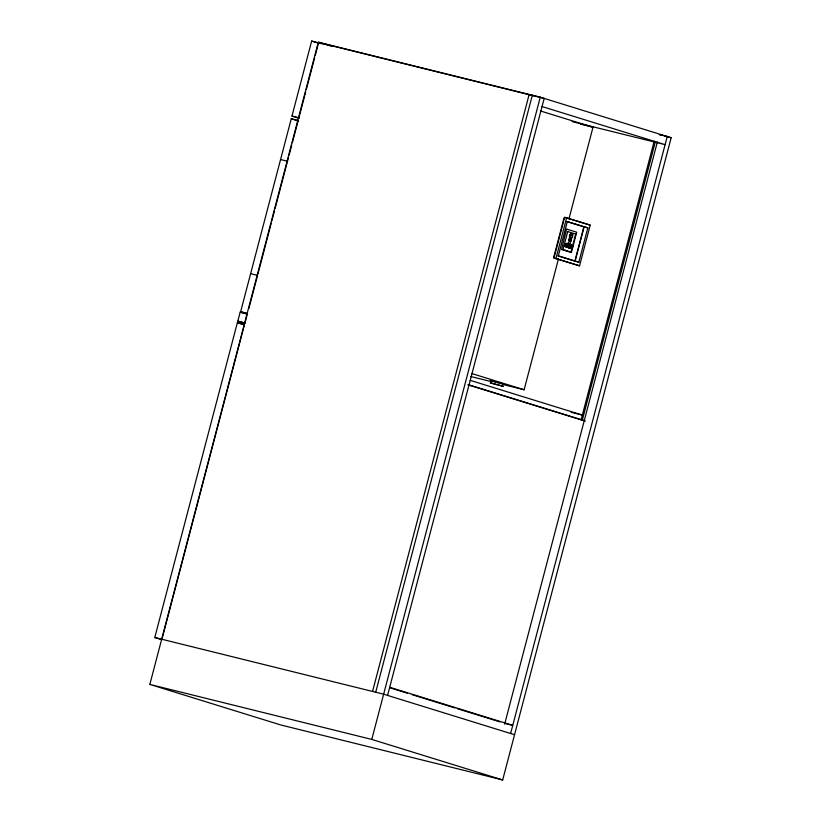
<?xml version="1.0" encoding="UTF-8"?>
<svg xmlns="http://www.w3.org/2000/svg" width="821" height="821" viewBox="0 0 821 821"><rect width="100%" height="100%" fill="white"/><g stroke="black" fill="none" stroke-linecap="round" stroke-linejoin="round"><path stroke-width="1.23" d="M569.035 243.632L568.532 242.667L567.804 245.048M161.932 639.703L154.779 637.496L237.361 322.715L244.494 324.48M245.14 323.402L237.833 321.134L240.204 312.093L247.337 313.858L245.263 321.77M246.721 313.612L240.635 311.723L291.26 118.778L298.197 120.492L292.358 142.731M299.265 118.316L291.968 116.059L311.652 41.05L322.232 43.903M149.833 684.416L318.312 42.199L540.259 97.196L671.168 137.723L502.688 779.95L280.741 724.953L149.833 684.416L371.78 739.423L502.688 779.95M161.911 639.261L244.176 325.721M248.866 308.532L257.23 276.626M257.886 274.152L271.228 223.291M271.874 220.808L274.481 210.884M275.127 208.401L288.469 157.55M289.115 155.077L291.712 145.194M305.679 91.952L298.906 117.772L291.968 116.059M306.325 89.489L314.71 57.521M315.356 55.069L318.261 43.995M372.549 691.446L529.165 94.446M375.71 692.226L532.336 95.226M371.78 739.423L540.259 97.196M387.574 695.408L544.19 98.407L322.243 43.41M579.544 265.84L555.95 258.533L566.634 217.832L564.643 217.339A12.058 7.646 41.2 0 0 563.37 220.521L554.37 254.828A12.058 7.235 -10.8 0 0 553.97 258.04L579.544 265.84L590.217 225.139L566.634 217.832M502.965 384.515L524.126 389.759L558.567 258.492M568.963 218.868L592.998 127.234L540.68 111.03M566.88 229.162L576.701 232.199L571.365 252.55L561.543 249.512L566.644 229.1M564.427 245.582L564.889 243.827L565.618 244.053A1.355 0.657 -76.1 0 1 566.541 244.278A3.479 1.693 -76.1 0 1 566.972 243.355L567.229 243.909M569.384 235.925A1.786 0.872 -76.1 0 1 570.174 234.601L570.503 233.359L572.904 234.006L572.576 235.247A1.786 0.872 -76.1 0 1 572.494 237.156A1.786 0.872 -76.1 0 1 571.457 238.347L571.18 239.424A1.355 0.657 -76.1 0 1 571.016 241.559A1.355 0.657 -76.1 0 1 569.979 241.22A1.355 0.657 -76.1 0 1 570.893 239.332L571.17 238.254A1.786 0.872 -76.1 0 1 570.852 236.664A1.786 0.872 -76.1 0 1 571.714 234.98L572.042 233.739L572.904 234.006M568.296 242.606C566.818 249.902 570.687 240.543 570.338 243.96C570.082 245.818 567.988 248.712 569.364 245.212M568.481 240.214A1.355 0.657 -76.1 0 1 569.343 238.942L569.63 237.874A1.786 0.872 -76.1 0 1 569.384 237.526M570.154 238.018L569.866 239.096A1.355 0.657 -76.1 0 1 570.061 239.475M571.272 234.919L571.59 233.677L570.739 233.421L570.41 234.652A1.786 0.872 -76.1 0 0 569.548 236.335A1.786 0.872 -76.1 0 0 569.866 237.936L569.579 239.003A1.355 0.657 -76.1 0 0 568.676 240.892A1.355 0.657 -76.1 0 0 569.712 241.23M570.821 247.573L572.36 247.952L572.822 246.197L572.093 245.972A1.355 0.657 -76.1 0 0 571.2 245.633A3.479 1.693 -76.1 0 0 571.272 244.607L569.969 244.289M575.039 261.54A12.058 7.646 41.2 0 1 574.874 261.181L583.875 226.873A12.058 7.235 -10.8 0 1 584.193 226.647M578.836 262.166L587.836 227.858L567.332 221.506L558.331 255.813L578.836 262.166L574.874 261.181M581.083 419.87L654.193 141.191M584.408 420.711L582.294 420.188L655.394 141.561M504.648 724.112L657.364 141.982M510.621 733.502L667.237 136.512L659.314 134.541L660.515 134.921M566.603 246.721L566.131 247.172A3.479 1.693 -76.1 0 1 566.131 246.043A1.355 0.657 -76.1 0 1 565.156 245.807L564.191 245.52L566.459 246.126A1.355 0.657 -76.1 0 0 567.434 246.372A3.479 1.693 -76.1 0 0 567.434 247.501L565.895 247.111M567.434 247.501L567.916 247.049A2.566 1.252 -76.1 0 1 568.532 244.227L566.736 243.303M568.594 247.952L570.143 248.332L569.948 247.675A2.566 1.252 -76.1 0 0 570.79 244.925L571.272 244.607M503.047 384.033C506.68 384.515 478.715 377.383 495.802 382.206M500.728 383.489L502.052 383.807M664.374 136.04L671.168 137.723M572.145 121.621L665.102 144.65L542.055 106.556M580.55 124.145L592.998 127.234M590.217 225.139L564.643 217.339L553.97 258.04L555.95 258.533M583.875 226.873L587.836 227.858M280.566 159.541L287.504 161.255M570.174 234.601L571.714 234.98M569.63 237.874L571.17 238.254M569.343 238.942L570.893 239.332M566.993 243.847L568.532 244.227M569.251 244.545L570.79 244.925M564.653 243.765L566.921 244.371A1.355 0.657 -76.1 0 1 567.845 244.596A3.479 1.693 -76.1 0 1 568.286 243.683M567.916 244.484L569.702 244.935M571.272 245.818L572.822 246.197M569.138 246.988L569.384 247.049A3.479 1.693 -76.1 0 1 568.83 248.014L568.645 247.357A2.566 1.252 -76.1 0 0 568.994 246.772M566.367 246.669L567.916 247.049M568.409 247.295L569.948 247.675M250.621 273.68L257.558 275.394M240.635 311.723L247.573 313.448M470.597 376.49L491.758 381.734M237.833 321.134L244.966 322.91M571.18 412.306L582.346 415.077L470.259 380.369M504.833 723.404L512.756 725.364L389.708 687.269M154.779 637.496L383.643 694.197L514.551 734.723M497.495 382.658L499.178 383.099M535.066 96.078L536.257 96.447M531.895 95.287L533.096 95.657M318.312 42.199L331.992 46.428M311.652 41.05L317.727 42.928M291.26 118.778L298.557 121.036M566.993 221.649L584.09 226.924L575.09 261.232L558.023 255.957M566.921 244.371L566.192 244.145L565.731 245.9L566.459 246.126M570.79 245.653L571.519 245.879M572.36 247.952L571.632 247.726A1.355 0.657 -76.1 0 1 570.687 247.378A3.479 1.693 -76.1 0 1 570.143 248.332M471.808 373.555L524.126 389.759M240.204 312.093L246.3 313.981M468.545 384.772L585.465 420.978M467.806 384.741L582.294 420.188M237.361 322.715L243.324 324.562M390.303 687.947L407.36 693.222M412.234 694.73L454.875 707.938M457.318 708.687L499.958 721.895M577.563 265.347A12.058 7.646 41.2 0 1 577.009 264.69M568.758 246.711A2.566 1.252 -76.1 0 1 568.532 247.121M566.541 246.721A2.566 1.252 -76.1 0 1 566.552 245.777M566.952 244.319A2.566 1.252 -76.1 0 1 567.167 243.899M570.226 247.511A1.355 0.657 -76.1 0 1 569.569 247.562M569.487 244.607A2.566 1.252 -76.1 0 1 569.384 245.582M565.125 246.228A1.355 0.657 -76.1 0 1 564.92 245.746M567.732 231.563L563.001 249.563L570.964 252.057L575.685 234.057L567.732 231.563M490.353 382.873L503.242 386.322L490.353 382.873"/></g></svg>
